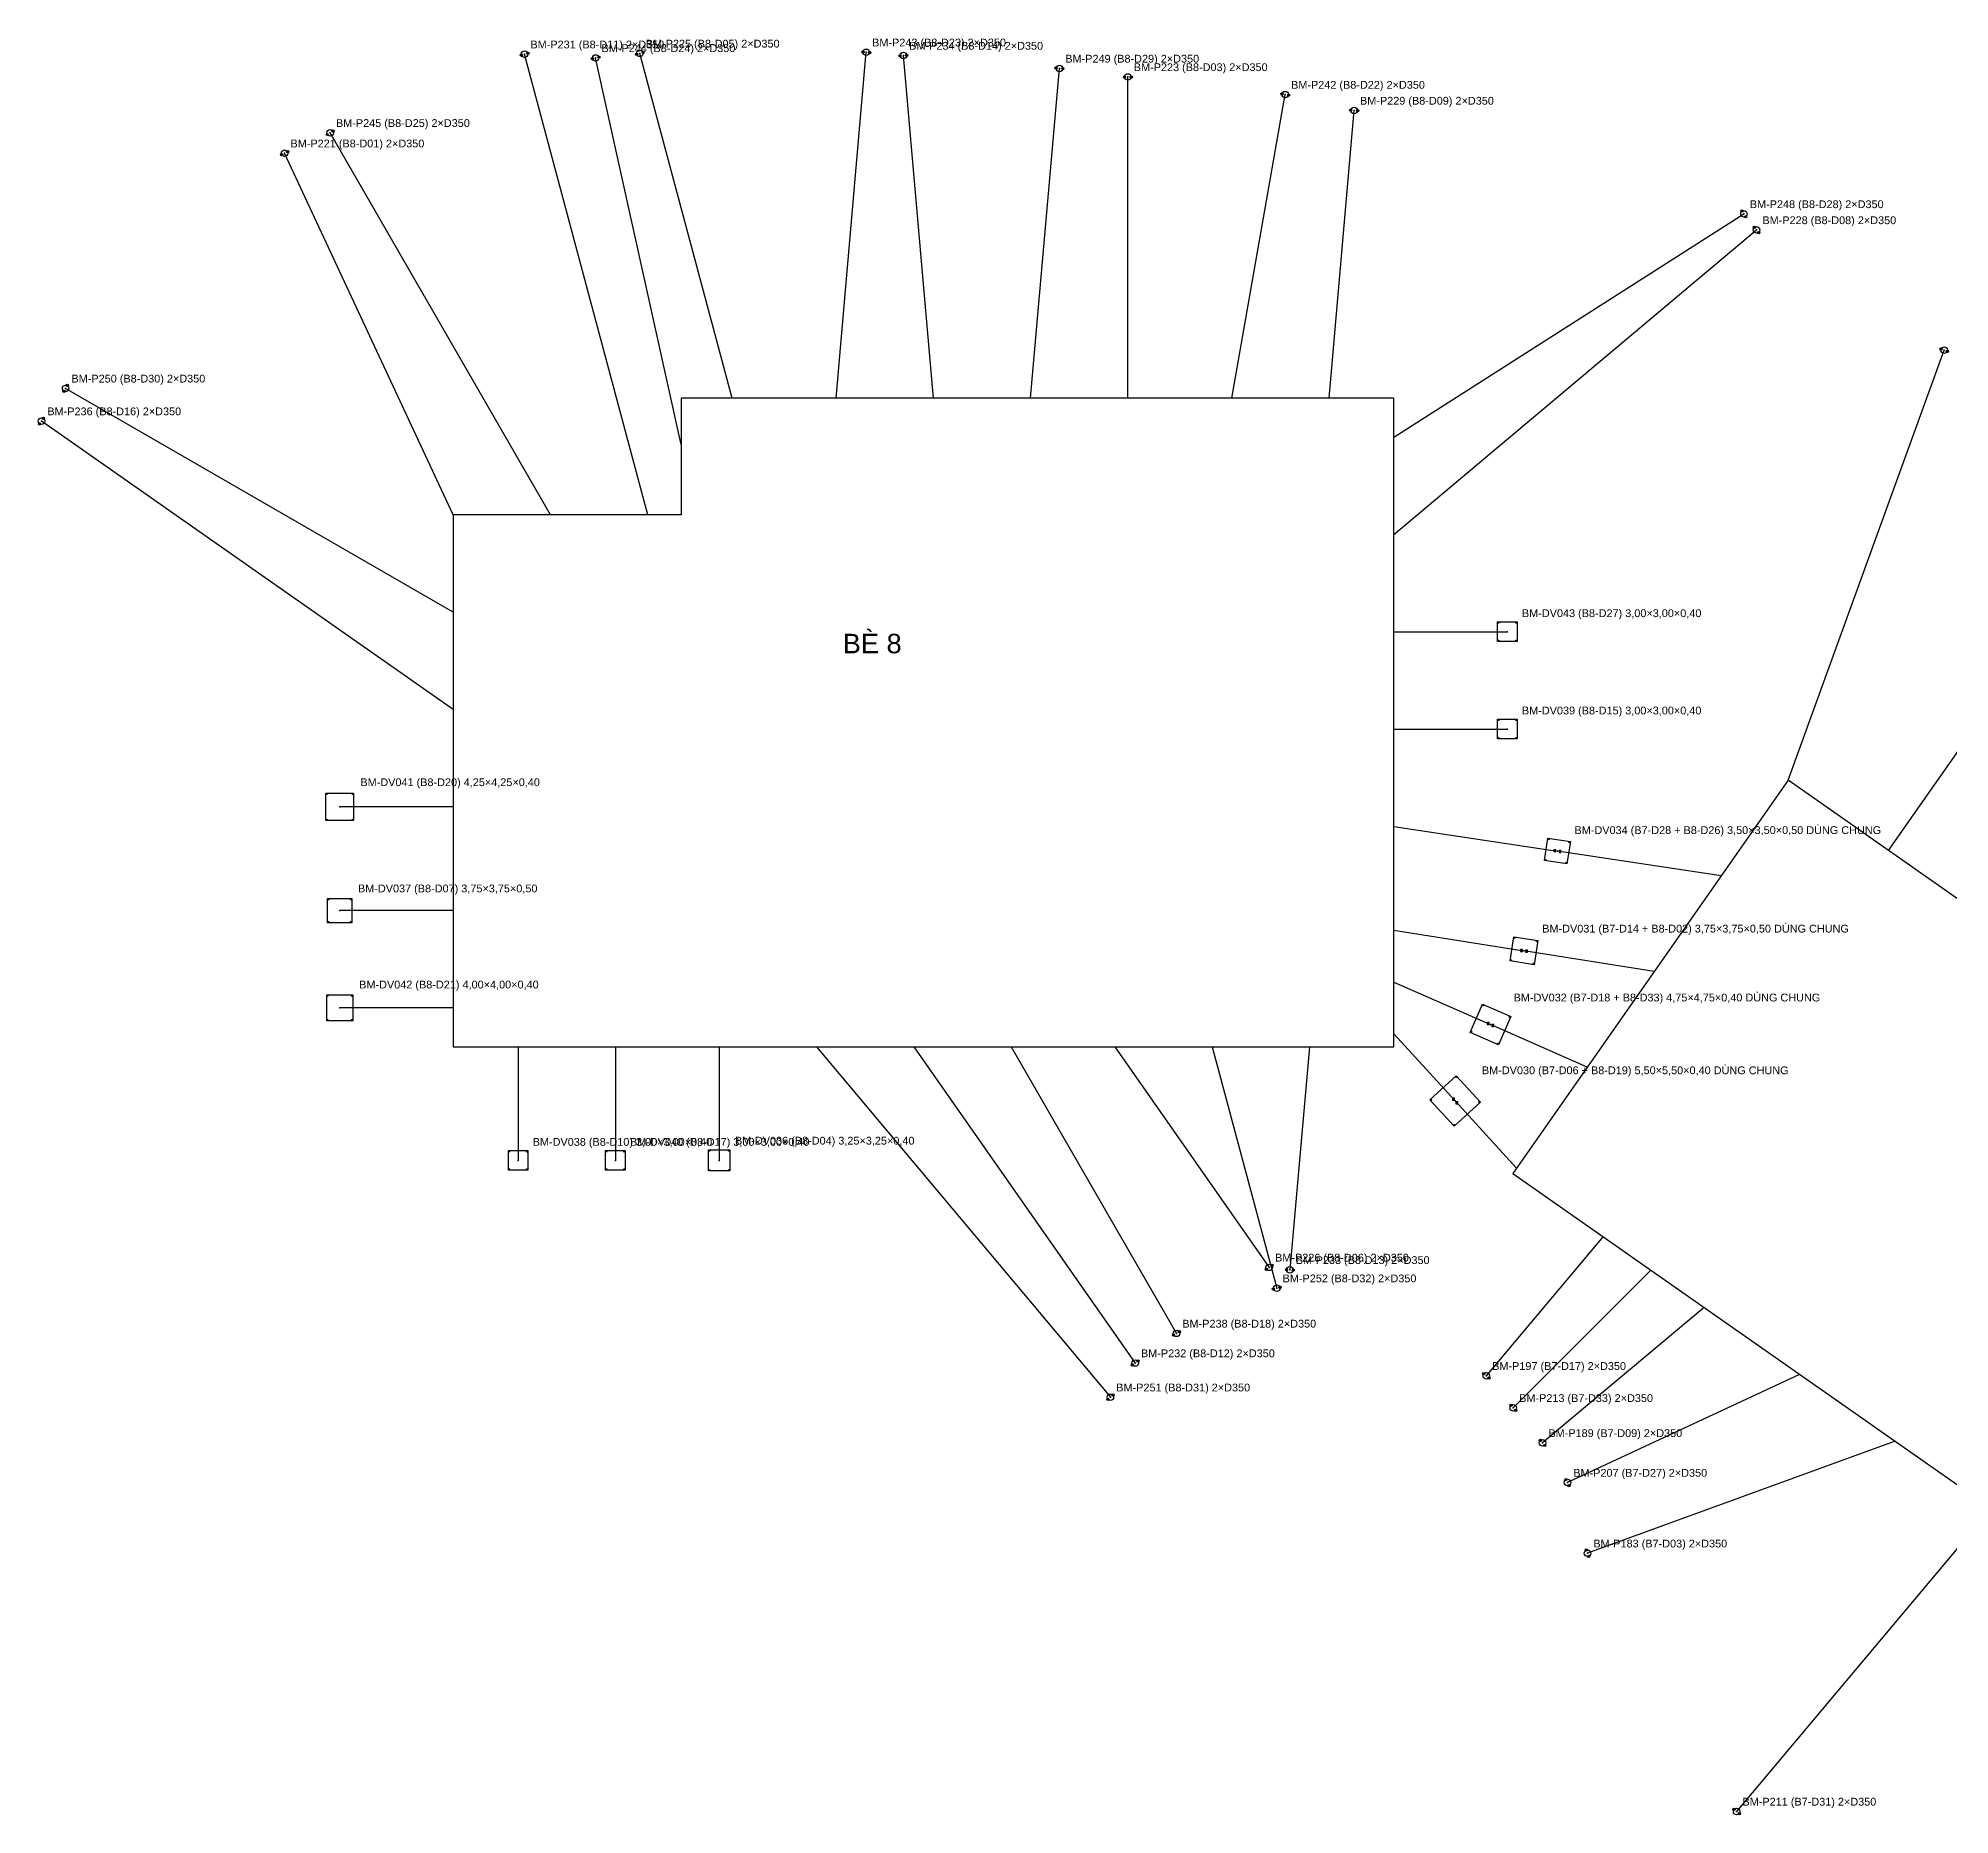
# Model space of a CAD drawing. Header units: metres. Extents: x -662 to 930, y -121 to 674.
# Drawn here: x -661.5 to -366.8, y 70.8 to 344.6 of the extents above; entities that cross this region are included whole.
import ezdxf

# ---------------------------------------------------------------- set-up
doc = ezdxf.new("R2010")
doc.units = ezdxf.units.M
for name, color, linetype in [('01_BE_PIN', 4, 'CONTINUOUS'), ('02_DAY_NEO_BO', 3, 'CONTINUOUS'), ('03_DAY_NEO_DAY', 1, 'CONTINUOUS'), ('04_COC_KHOAN_NHOI_BO', 2, 'CONTINUOUS'), ('05_DE_NEO_VIT_XOAN', 6, 'CONTINUOUS'), ('06_TOA_DO_TEXT', 7, 'CONTINUOUS')]:
    doc.layers.add(name, color=color, linetype=linetype)
doc.styles.add('VN', font='arial.ttf')

msp = doc.modelspace()

# ---------------------------------------------------------------- linework, layer by layer
at = {"layer": '01_BE_PIN'}
for p, q in [((-452.509, 289.128), (-562.377, 289.128)), ((-562.377, 289.128), (-562.377, 271.128)), ((-452.509, 189.128), (-452.509, 289.128)), ((-597.517, 271.128), (-597.517, 189.128)), ((-562.377, 271.128), (-597.517, 271.128)), ((-391.73, 230.245), (-434.174, 169.628)), ((-213.192, 105.232), (-391.73, 230.245)), ((-597.517, 189.128), (-452.509, 189.128)), ((-434.174, 169.628), (-315.353, 86.429))]:
    msp.add_line(p, q, dxfattribs=at)
at = {"layer": '02_DAY_NEO_BO'}
for p, q in [((-567.5, 271.13), (-586.52, 342.13)), ((-554.5, 289.13), (-568.74, 342.26)), ((-538.5, 289.13), (-533.84, 342.43)), ((-523.5, 289.13), (-528.12, 341.93)), ((-562.38, 282), (-575.56, 341.56)), ((-508.5, 289.13), (-504.06, 339.94)), ((-493.5, 289.13), (-493.5, 338.63)), ((-477.5, 289.13), (-469.25, 335.91)), ((-462.5, 289.13), (-458.62, 333.46)), ((-582.5, 271.13), (-616.5, 330.02)), ((-597.52, 271.13), (-623.51, 326.87)), ((-452.51, 283.12), (-398.53, 317.51)), ((-452.51, 268.12), (-396.59, 315.04)), ((-391.73, 230.25), (-367.65, 296.51)), ((-597.52, 256.13), (-657.28, 290.63)), ((-597.52, 241.13), (-661, 285.58)), ((-376.24, 219.4), (-338.1, 273.88)), ((-541.52, 189.13), (-496.2, 135.12)), ((-526.52, 189.13), (-492.39, 140.39)), ((-511.52, 189.13), (-486.02, 144.96)), ((-495.52, 189.13), (-471.72, 155.14)), ((-480.52, 189.13), (-470.56, 151.94)), ((-465.52, 189.13), (-468.53, 154.76)), ((-420.25, 159.88), (-438.25, 138.43)), ((-412.88, 154.71), (-434.09, 133.49)), ((-404.68, 148.98), (-429.58, 128.09)), ((-389.94, 138.65), (-425.74, 121.97)), ((-375.19, 128.33), (-422.65, 111.07)), ((-360.45, 118.01), (-399.66, 71.28))]:
    msp.add_line(p, q, dxfattribs=at)
at = {"layer": '03_DAY_NEO_DAY'}
for p, q in [((-452.51, 253.12), (-435.01, 253.12)), ((-452.51, 238.12), (-435.01, 238.12)), ((-597.52, 226.13), (-615.02, 226.13)), ((-452.51, 223.12), (-427.28, 219.31)), ((-402.05, 215.5), (-427.28, 219.31)), ((-597.52, 210.13), (-615.02, 210.13)), ((-452.51, 207.12), (-432.44, 203.94)), ((-412.38, 200.76), (-432.44, 203.94)), ((-452.51, 199.12), (-437.6, 192.57)), ((-597.52, 195.13), (-615.02, 195.13)), ((-422.7, 186.01), (-437.6, 192.57)), ((-587.52, 189.13), (-587.52, 171.63)), ((-572.52, 189.13), (-572.52, 171.63)), ((-556.52, 189.13), (-556.52, 171.63)), ((-452.51, 191.12), (-443.05, 180.79)), ((-433.6, 170.45), (-443.05, 180.79))]:
    msp.add_line(p, q, dxfattribs=at)
at = {"layer": '04_COC_KHOAN_NHOI_BO'}
for centre, radius in [((-587.027, 341.994), 0.175), ((-586.52, 342.13), 0.5), ((-586.013, 342.266), 0.175), ((-575.56, 341.56), 0.5), ((-569.247, 342.124), 0.175), ((-568.74, 342.26), 0.5), ((-568.233, 342.396), 0.175), ((-534.363, 342.476), 0.175), ((-533.84, 342.43), 0.5), ((-533.317, 342.384), 0.175), ((-528.643, 341.884), 0.175), ((-528.12, 341.93), 0.5), ((-527.597, 341.976), 0.175), ((-576.073, 341.447), 0.175), ((-575.047, 341.673), 0.175), ((-504.583, 339.986), 0.175), ((-504.06, 339.94), 0.5), ((-503.537, 339.894), 0.175), ((-493.5, 338.63), 0.5), ((-494.025, 338.63), 0.175), ((-492.975, 338.63), 0.175), ((-469.767, 336.001), 0.175), ((-469.25, 335.91), 0.5), ((-468.733, 335.819), 0.175), ((-459.143, 333.506), 0.175), ((-458.62, 333.46), 0.5), ((-458.097, 333.414), 0.175), ((-616.5, 330.02), 0.5), ((-616.045, 330.282), 0.175), ((-623.51, 326.87), 0.5), ((-623.034, 327.092), 0.175), ((-616.955, 329.758), 0.175), ((-623.986, 326.648), 0.175), ((-398.53, 317.51), 0.5), ((-398.812, 317.953), 0.175), ((-398.248, 317.067), 0.175), ((-396.927, 315.442), 0.175), ((-396.59, 315.04), 0.5), ((-396.253, 314.638), 0.175), ((-368.143, 296.689), 0.175), ((-367.65, 296.51), 0.5), ((-367.157, 296.331), 0.175), ((-657.28, 290.63), 0.5), ((-657.542, 290.175), 0.175), ((-657.018, 291.085), 0.175), ((-661, 285.58), 0.5), ((-660.699, 286.01), 0.175), ((-661.301, 285.15), 0.175), ((-472.15, 154.839), 0.175), ((-471.72, 155.14), 0.5), ((-471.29, 155.441), 0.175), ((-469.053, 154.806), 0.175), ((-468.53, 154.76), 0.5), ((-468.007, 154.714), 0.175), ((-471.067, 151.804), 0.175), ((-470.56, 151.94), 0.5), ((-470.053, 152.076), 0.175), ((-486.475, 144.698), 0.175), ((-486.02, 144.96), 0.5), ((-485.565, 145.222), 0.175), ((-492.82, 140.089), 0.175), ((-492.39, 140.39), 0.5), ((-491.96, 140.691), 0.175), ((-438.652, 138.767), 0.175), ((-438.25, 138.43), 0.5), ((-496.2, 135.12), 0.5), ((-495.798, 135.457), 0.175), ((-437.848, 138.093), 0.175), ((-496.602, 134.783), 0.175), ((-434.461, 133.861), 0.175), ((-434.09, 133.49), 0.5), ((-433.719, 133.119), 0.175), ((-429.917, 128.492), 0.175), ((-429.58, 128.09), 0.5), ((-429.243, 127.688), 0.175), ((-425.74, 121.97), 0.5), ((-425.962, 122.446), 0.175), ((-425.518, 121.494), 0.175), ((-422.65, 111.07), 0.5), ((-422.829, 111.563), 0.175), ((-422.471, 110.577), 0.175), ((-400.062, 71.617), 0.175), ((-399.66, 71.28), 0.5), ((-399.258, 70.943), 0.175)]:
    msp.add_circle(centre, radius, dxfattribs=at)
for p in [(-586.52, 342.13), (-568.74, 342.26), (-533.84, 342.43), (-528.12, 341.93), (-575.56, 341.56), (-504.06, 339.94), (-493.5, 338.63), (-469.25, 335.91), (-458.62, 333.46), (-616.5, 330.02), (-623.51, 326.87), (-398.53, 317.51), (-396.59, 315.04), (-367.65, 296.51), (-657.28, 290.63), (-661, 285.58), (-471.72, 155.14), (-468.53, 154.76), (-470.56, 151.94), (-486.02, 144.96), (-492.39, 140.39), (-438.25, 138.43), (-496.2, 135.12), (-434.09, 133.49), (-429.58, 128.09), (-425.74, 121.97), (-422.65, 111.07), (-399.66, 71.28)]:
    msp.add_point(p, dxfattribs=at)
at = {"layer": '05_DE_NEO_VIT_XOAN'}
for p, q in [((-436.51, 254.62), (-433.51, 254.62)), ((-436.51, 251.62), (-436.51, 254.62)), ((-433.51, 254.62), (-433.51, 251.62)), ((-433.51, 251.62), (-436.51, 251.62)), ((-436.51, 239.62), (-433.51, 239.62)), ((-436.51, 236.62), (-436.51, 239.62)), ((-433.51, 239.62), (-433.51, 236.62)), ((-433.51, 236.62), (-436.51, 236.62)), ((-617.145, 224.005), (-617.145, 228.255)), ((-617.145, 228.255), (-612.895, 228.255)), ((-612.895, 228.255), (-612.895, 224.005)), ((-612.895, 224.005), (-617.145, 224.005)), ((-429.272, 217.841), (-428.749, 221.302)), ((-428.749, 221.302), (-425.288, 220.779)), ((-427.526, 219.52), (-427.826, 219.52)), ((-427.826, 219.52), (-427.826, 219.22)), ((-427.826, 219.22), (-427.526, 219.22)), ((-427.526, 219.22), (-427.526, 219.52)), ((-426.734, 219.4), (-427.034, 219.4)), ((-427.034, 219.4), (-427.034, 219.1)), ((-427.034, 219.1), (-426.734, 219.1)), ((-426.734, 219.1), (-426.734, 219.4)), ((-425.288, 220.779), (-425.811, 217.318)), ((-425.811, 217.318), (-429.272, 217.841)), ((-616.895, 208.255), (-616.895, 212.005)), ((-616.895, 212.005), (-613.145, 212.005)), ((-613.145, 212.005), (-613.145, 208.255)), ((-613.145, 208.255), (-616.895, 208.255)), ((-434.585, 202.381), (-433.999, 206.085)), ((-433.999, 206.085), (-430.295, 205.499)), ((-432.685, 204.153), (-432.985, 204.153)), ((-432.985, 204.153), (-432.985, 203.853)), ((-432.985, 203.853), (-432.685, 203.853)), ((-432.685, 203.853), (-432.685, 204.153)), ((-431.895, 204.027), (-432.195, 204.027)), ((-432.195, 204.027), (-432.195, 203.727)), ((-432.195, 203.727), (-431.895, 203.727)), ((-431.895, 203.727), (-431.895, 204.027)), ((-430.295, 205.499), (-430.881, 201.795)), ((-430.881, 201.795), (-434.585, 202.381)), ((-617.02, 193.13), (-617.02, 197.13)), ((-617.02, 197.13), (-613.02, 197.13)), ((-613.02, 197.13), (-613.02, 193.13)), ((-440.731, 191.355), (-438.815, 195.701)), ((-438.815, 195.701), (-434.469, 193.785)), ((-613.02, 193.13), (-617.02, 193.13)), ((-437.816, 192.881), (-438.116, 192.881)), ((-438.116, 192.881), (-438.116, 192.581)), ((-438.116, 192.581), (-437.816, 192.581)), ((-437.816, 192.581), (-437.816, 192.881)), ((-437.084, 192.559), (-437.384, 192.559)), ((-437.384, 192.559), (-437.384, 192.259)), ((-437.384, 192.259), (-437.084, 192.259)), ((-437.084, 192.259), (-437.084, 192.559)), ((-434.469, 193.785), (-436.385, 189.439)), ((-436.385, 189.439), (-440.731, 191.355)), ((-446.935, 180.966), (-442.874, 184.675)), ((-442.874, 184.675), (-439.165, 180.614)), ((-443.226, 176.905), (-446.935, 180.966)), ((-443.17, 181.235), (-443.47, 181.235)), ((-443.47, 181.235), (-443.47, 180.935)), ((-443.47, 180.935), (-443.17, 180.935)), ((-439.165, 180.614), (-443.226, 176.905)), ((-443.17, 180.935), (-443.17, 181.235)), ((-442.63, 180.645), (-442.93, 180.645)), ((-442.93, 180.645), (-442.93, 180.345)), ((-442.93, 180.345), (-442.63, 180.345)), ((-442.63, 180.345), (-442.63, 180.645)), ((-589.02, 170.13), (-589.02, 173.13)), ((-589.02, 173.13), (-586.02, 173.13)), ((-586.02, 173.13), (-586.02, 170.13)), ((-574.02, 170.13), (-574.02, 173.13)), ((-574.02, 173.13), (-571.02, 173.13)), ((-571.02, 173.13), (-571.02, 170.13)), ((-558.145, 170.005), (-558.145, 173.255)), ((-558.145, 173.255), (-554.895, 173.255)), ((-554.895, 173.255), (-554.895, 170.005)), ((-586.02, 170.13), (-589.02, 170.13)), ((-571.02, 170.13), (-574.02, 170.13)), ((-554.895, 170.005), (-558.145, 170.005))]:
    msp.add_line(p, q, dxfattribs=at)
for centre in [(-436.36, 254.47), (-433.66, 254.47), (-436.36, 251.77), (-433.66, 251.77), (-436.36, 239.47), (-433.66, 239.47), (-436.36, 236.77), (-433.66, 236.77), (-616.995, 228.105), (-613.045, 228.105), (-616.995, 224.155), (-613.045, 224.155), (-428.623, 221.131), (-425.459, 220.653), (-429.101, 217.967), (-425.937, 217.489), (-616.745, 211.855), (-613.295, 211.855), (-616.745, 208.405), (-613.295, 208.405), (-433.874, 205.914), (-430.466, 205.374), (-434.414, 202.506), (-431.006, 201.966), (-616.87, 196.98), (-613.17, 196.98), (-438.738, 195.504), (-616.87, 193.28), (-613.17, 193.28), (-434.666, 193.708), (-440.534, 191.432), (-436.462, 189.636), (-442.883, 184.463), (-446.723, 180.957), (-439.377, 180.623), (-443.217, 177.117), (-588.87, 172.98), (-586.17, 172.98), (-573.87, 172.98), (-571.17, 172.98), (-557.995, 173.105), (-555.045, 173.105), (-588.87, 170.28), (-586.17, 170.28), (-573.87, 170.28), (-571.17, 170.28), (-557.995, 170.155), (-555.045, 170.155)]:
    msp.add_circle(centre, 0.06, dxfattribs=at)
for p in [(-435.01, 253.12), (-435.01, 238.12), (-615.02, 226.13), (-427.28, 219.31), (-615.02, 210.13), (-432.44, 203.94), (-615.02, 195.13), (-437.6, 192.57), (-443.05, 180.79), (-587.52, 171.63), (-572.52, 171.63), (-556.52, 171.63)]:
    msp.add_point(p, dxfattribs=at)

# ---------------------------------------------------------------- texts
at = {"layer": '01_BE_PIN', "style": 'VN'}
msp.add_text('BÈ 8', height=3, dxfattribs=at).set_placement((-537.468, 249.795))
at = {"layer": '06_TOA_DO_TEXT', "style": 'VN'}
for s, p in [('BM-P231 (B8-D11) 2×D350', (-585.62, 343.03)), ('BM-P244 (B8-D24) 2×D350', (-574.66, 342.46)), ('BM-P225 (B8-D05) 2×D350', (-567.84, 343.16)), ('BM-P243 (B8-D23) 2×D350', (-532.94, 343.33)), ('BM-P234 (B8-D14) 2×D350', (-527.22, 342.83)), ('BM-P249 (B8-D29) 2×D350', (-503.16, 340.84)), ('BM-P223 (B8-D03) 2×D350', (-492.6, 339.53)), ('BM-P242 (B8-D22) 2×D350', (-468.35, 336.81)), ('BM-P229 (B8-D09) 2×D350', (-457.72, 334.36)), ('BM-P245 (B8-D25) 2×D350', (-615.6, 330.92)), ('BM-P221 (B8-D01) 2×D350', (-622.61, 327.77)), ('BM-P248 (B8-D28) 2×D350', (-397.63, 318.41)), ('BM-P228 (B8-D08) 2×D350', (-395.69, 315.94)), ('BM-P250 (B8-D30) 2×D350', (-656.38, 291.53)), ('BM-P236 (B8-D16) 2×D350', (-660.1, 286.48)), ('BM-DV043 (B8-D27) 3,00×3,00×0,40', (-432.76, 255.37)), ('BM-DV039 (B8-D15) 3,00×3,00×0,40', (-432.76, 240.37)), ('BM-DV041 (B8-D20) 4,25×4,25×0,40', (-611.832, 229.318)), ('BM-DV034 (B7-D28 + B8-D26) 3,50×3,50×0,50 DÙNG CHUNG', (-424.655, 221.935)), ('BM-DV037 (B8-D07) 3,75×3,75×0,50', (-612.207, 212.943)), ('BM-DV031 (B7-D14 + B8-D02) 3,75×3,75×0,50 DÙNG CHUNG', (-429.627, 206.753)), ('BM-DV042 (B8-D21) 4,00×4,00×0,40', (-612.02, 198.13)), ('BM-DV032 (B7-D18 + B8-D33) 4,75×4,75×0,40 DÙNG CHUNG', (-434.037, 196.133)), ('BM-DV030 (B7-D06 + B8-D19) 5,50×5,50×0,40 DÙNG CHUNG', (-438.925, 184.915)), ('BM-DV038 (B8-D10) 3,00×3,00×0,40', (-585.27, 173.88)), ('BM-DV040 (B8-D17) 3,00×3,00×0,40', (-570.27, 173.88)), ('BM-DV036 (B8-D04) 3,25×3,25×0,40', (-554.082, 174.068)), ('BM-P226 (B8-D06) 2×D350', (-470.82, 156.04)), ('BM-P233 (B8-D13) 2×D350', (-467.63, 155.66)), ('BM-P252 (B8-D32) 2×D350', (-469.66, 152.84)), ('BM-P238 (B8-D18) 2×D350', (-485.12, 145.86)), ('BM-P232 (B8-D12) 2×D350', (-491.49, 141.29)), ('BM-P197 (B7-D17) 2×D350', (-437.35, 139.33)), ('BM-P251 (B8-D31) 2×D350', (-495.3, 136.02)), ('BM-P213 (B7-D33) 2×D350', (-433.19, 134.39)), ('BM-P189 (B7-D09) 2×D350', (-428.68, 128.99)), ('BM-P207 (B7-D27) 2×D350', (-424.84, 122.87)), ('BM-P183 (B7-D03) 2×D350', (-421.75, 111.97)), ('BM-P211 (B7-D31) 2×D350', (-398.76, 72.18))]:
    msp.add_text(s, height=1.2, dxfattribs=at).set_placement(p)

doc.saveas('drawing.dxf')
